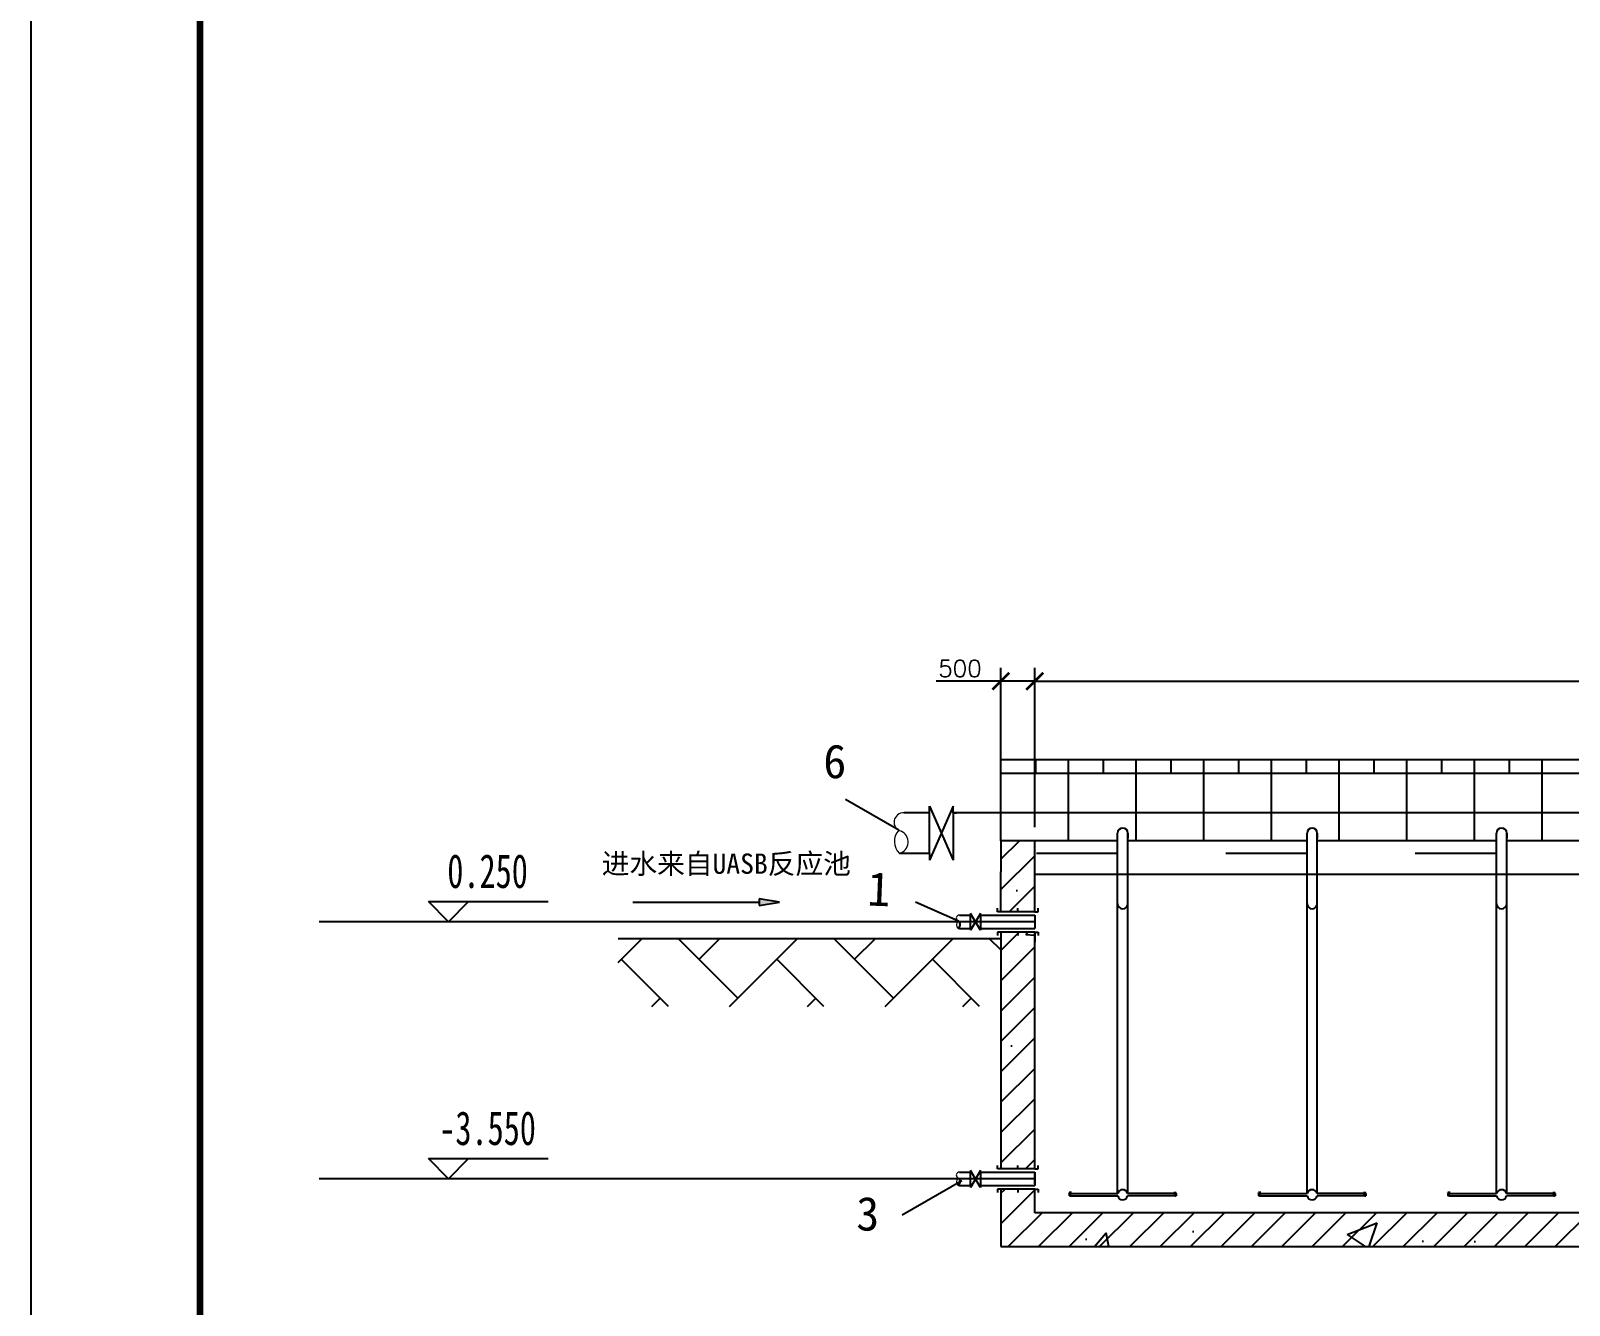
# Model space of a CAD drawing. Header units: millimetres. Extents: x -708 to 2021, y 59 to 1476.
# Drawn here: x 476 to 703.4, y 454.6 to 643.1 of the extents above; entities that cross this region are included whole.
import ezdxf

# ---------------------------------------------------------------- set-up
doc = ezdxf.new("R2010")
doc.units = ezdxf.units.MM
doc.linetypes.add('ACAD_ISO03W100', pattern=[30, 12, -18])
doc.layers.add('图层2', color=5, linetype='Continuous', lineweight=25, plot=False)
doc.styles.get("Standard").update_dxf_attribs({"font": 'txt', "bigfont": 'gbcbig.shx'})
doc.dimstyles.new('副本 ISO-25', dxfattribs={"dimtxt": 2.5, "dimasz": 2.5, "dimexe": 2, "dimexo": 2, "dimtad": 1, "dimlfac": 100, "dimtxsty": 'Standard', "dimblk": 'ARCHTICK', "dimcen": 2.5, "dimadec": 0, "dimazin": 0, "dimtfac": 1, "dimtmove": 0, "dimatfit": 3, "dimfxl": 1, "dimarcsym": 0})

# ---------------------------------------------------------------- blocks, each defined once
blk = doc.blocks.new('_ArchTick')
at = {"color": 0, "linetype": 'ByBlock', "const_width": 0.15}
blk.add_lwpolyline([(-0.5, -0.5), (0.5, 0.5)], dxfattribs=at)
blk = doc.blocks.new('*D14')
at = {"layer": '图层2', "color": 0, "lineweight": -2, "transparency": 16777216}
for p, q in [((624.35, 525.31), (624.35, 548.88)), ((874.35, 525.31), (874.35, 548.88)), ((624.35, 546.88), (874.35, 546.88))]:
    blk.add_line(p, q, dxfattribs=at)
at = {"layer": '图层2', "color": 0, "lineweight": -2, "transparency": 16777216, "xscale": 2.5, "yscale": 2.5, "zscale": 2.5, "rotation": 180}
blk.add_blockref('_ArchTick', (624.35, 546.88), dxfattribs=at)
at = {"layer": '图层2', "color": 0, "lineweight": -2, "transparency": 16777216, "xscale": 2.5, "yscale": 2.5, "zscale": 2.5}
blk.add_blockref('_ArchTick', (874.35, 546.88), dxfattribs=at)
at = {"layer": '图层2', "color": 0, "transparency": 16777216, "insert": (749.35, 548.76), "char_height": 2.5, "attachment_point": 5}
blk.add_mtext('25000', dxfattribs=at)
blk = doc.blocks.new('*D16')
at = {"layer": '图层2', "color": 0, "lineweight": -2, "transparency": 16777216}
for p, q in [((619.35, 525.31), (619.35, 548.88)), ((624.35, 525.31), (624.35, 548.88)), ((619.35, 546.88), (609.77, 546.88)), ((624.35, 546.88), (619.35, 546.88))]:
    blk.add_line(p, q, dxfattribs=at)
at = {"layer": '图层2', "color": 0, "lineweight": -2, "transparency": 16777216, "xscale": 2.5, "yscale": 2.5, "zscale": 2.5, "rotation": 180}
blk.add_blockref('_ArchTick', (619.35, 546.88), dxfattribs=at)
at = {"layer": '图层2', "color": 0, "lineweight": -2, "transparency": 16777216, "xscale": 2.5, "yscale": 2.5, "zscale": 2.5}
blk.add_blockref('_ArchTick', (624.35, 546.88), dxfattribs=at)
at = {"layer": '图层2', "color": 0, "transparency": 16777216, "insert": (613.31, 548.76), "char_height": 2.5, "attachment_point": 5}
blk.add_mtext('500', dxfattribs=at)

msp = doc.modelspace()

# ---------------------------------------------------------------- hatches: boundary and pattern name
h = msp.add_hatch()
h.set_pattern_fill('ANSI31', color=256, style=0)
h.paths.add_polyline_path([(571.27508, 726.22002), (566.27508, 726.22002), (566.27508, 673.87002), (571.27508, 673.87002)])
h.paths.add_polyline_path([(696.27508, 717.85431), (696.27508, 719.35431), (696.27508, 726.22002), (691.27508, 726.22002), (691.27508, 719.35431), (691.27508, 717.85431), (691.27508, 673.87002), (696.27508, 673.87002)])
h.paths.add_polyline_path([(683.82085, 671.22002), (641.68009, 671.22002), (643.45568, 666.22002), (686.39404, 666.22002)])
h.paths.add_polyline_path([(696.27508, 673.87002), (691.27508, 673.87002), (691.27508, 671.22002), (683.82085, 671.22002), (686.39404, 666.22002), (696.27508, 666.22002)])
h.paths.add_polyline_path([(641.68009, 671.22002), (631.27508, 671.22002), (631.27508, 666.22002), (643.45568, 666.22002)])
h.paths.add_polyline_path([(631.27508, 671.22002), (582.12404, 671.22002), (584.69723, 666.22002), (631.27508, 666.22002)])
h.paths.add_polyline_path([(582.12404, 671.22002), (571.27508, 671.22002), (571.27508, 673.87002), (566.27508, 673.87002), (566.27508, 666.22002), (584.69723, 666.22002)])
h.paths.add_polyline_path([(769.27516, 671.22002), (709.27516, 671.22002), (709.27516, 673.87002), (704.27516, 673.87002), (704.27516, 666.22002), (769.27516, 666.22002)])
h.paths.add_polyline_path([(709.27516, 717.85431), (709.27516, 719.35431), (709.27516, 726.22002), (704.27516, 726.22002), (704.27516, 719.35431), (704.27516, 717.85431), (704.27516, 673.87002), (709.27516, 673.87002)])
h.paths.add_polyline_path([(834.27516, 726.22002), (829.27516, 726.22002), (829.27516, 673.87002), (834.27516, 673.87002)])
h.paths.add_polyline_path([(769.27516, 671.22002), (769.27516, 666.22002), (834.27516, 666.22002), (834.27516, 673.87002), (829.27516, 673.87002), (829.27516, 671.22002)])
h.paths.add_polyline_path([(964.27516, 673.87002), (959.27516, 673.87002), (959.27516, 671.22002), (899.27516, 671.22002), (899.27516, 666.22002), (964.27516, 666.22002)])
h.paths.add_polyline_path([(899.27516, 671.22002), (839.27516, 671.22002), (839.27516, 673.87002), (834.27516, 673.87002), (834.27516, 666.22002), (899.27516, 666.22002)])
h.paths.add_polyline_path([(839.27516, 726.22002), (834.27516, 726.22002), (834.27516, 673.87002), (839.27516, 673.87002)])
h.paths.add_polyline_path([(964.27516, 717.85431), (964.27516, 719.35431), (964.27516, 726.22002), (959.27516, 726.22002), (959.27516, 719.35431), (959.27516, 717.85431), (959.27516, 673.87002), (964.27516, 673.87002)])
h.paths.add_polyline_path([(977.27524, 717.85431), (977.27524, 719.35431), (977.27524, 726.22002), (972.27524, 726.22002), (972.27524, 719.35431), (972.27524, 717.85431), (972.27524, 673.87002), (977.27524, 673.87002)])
h.paths.add_polyline_path([(1037.27524, 671.22002), (977.27524, 671.22002), (977.27524, 673.87002), (972.27524, 673.87002), (972.27524, 666.22002), (1037.27524, 666.22002)])
h.paths.add_polyline_path([(1102.27524, 671.22002), (1097.27524, 671.22002), (1037.27524, 671.22002), (1037.27524, 666.22002), (1102.27524, 666.22002)])
h.paths.add_polyline_path([(1102.27524, 708.22002), (1097.27524, 708.22002), (1097.27524, 673.87002), (1102.27524, 673.87002)])
h.paths.add_polyline_path([(1102.27524, 726.22002), (1097.27524, 726.22002), (1097.27524, 708.22002), (1102.27524, 708.22002)])
h.paths.add_polyline_path([(879.3503, 523.30714), (874.3503, 523.30714), (874.3503, 500.10714), (879.3503, 500.10714)])
h.paths.add_polyline_path([(879.3503, 497.10714), (874.3503, 497.10714), (874.3503, 475.30714), (879.3503, 475.30714)])
h.paths.add_polyline_path([(879.3503, 468.30714), (874.3503, 468.30714), (624.3503, 468.30714), (624.3503, 471.80714), (619.3503, 471.80714), (619.3503, 463.28757), (629.3503, 463.28757), (629.3503, 463.30714), (879.3503, 463.30714)])
h.paths.add_polyline_path([(624.3503, 509.80714), (619.3503, 509.80714), (619.3503, 474.80714), (624.3503, 474.80714)])
h.paths.add_polyline_path([(624.3503, 521.41107), (619.3503, 521.41107), (619.3503, 518.69142), (619.3503, 512.80714), (624.3503, 512.80714), (624.3503, 518.30714)])
h.paths.add_polyline_path([(624.3503, 523.30714), (619.3503, 523.30714), (619.3503, 521.41107), (624.3503, 521.41107)])
h = msp.add_hatch()
h.set_pattern_fill('AR-CONC', color=256, scale=0.25, style=0)
h.paths.add_polyline_path([(566.27508, 673.87002), (571.27508, 673.87002), (571.27508, 726.22002), (566.27508, 726.22002)])
h.paths.add_polyline_path([(566.27508, 666.22002), (677.85292, 666.22002), (680.42611, 671.22002), (571.27508, 671.22002), (571.27508, 673.87002), (566.27508, 673.87002)])
h.paths.add_polyline_path([(680.42611, 671.22002), (631.27508, 671.22002), (631.27508, 666.22002), (677.85292, 666.22002)], flags=16)
h.paths.add_polyline_path([(631.27508, 671.22002), (631.27508, 666.22002), (643.45568, 666.22002), (641.68009, 671.22002)], flags=0)
h.paths.add_polyline_path([(641.68009, 671.22002), (578.7293, 671.22002), (576.15611, 666.22002), (643.45568, 666.22002)], flags=16)
h.paths.add_polyline_path([(578.7293, 671.22002), (576.15611, 666.22002), (696.27508, 666.22002), (696.27508, 673.87002), (691.27508, 673.87002), (691.27508, 671.22002)])
h.paths.add_polyline_path([(691.27508, 673.87002), (696.27508, 673.87002), (696.27508, 717.85431), (696.27508, 719.35431), (696.27508, 726.22002), (691.27508, 726.22002), (691.27508, 719.35431), (691.27508, 717.85431)])
h.paths.add_polyline_path([(704.27516, 673.87002), (709.27516, 673.87002), (709.27516, 717.85431), (709.27516, 719.35431), (709.27516, 726.22002), (704.27516, 726.22002), (704.27516, 719.35431), (704.27516, 717.85431)])
h.paths.add_polyline_path([(709.27516, 671.22002), (709.27516, 673.87002), (704.27516, 673.87002), (704.27516, 666.22002), (769.27516, 666.22002), (769.27516, 671.22002)])
h.paths.add_polyline_path([(769.27516, 671.22002), (769.27516, 666.22002), (834.27516, 666.22002), (834.27516, 673.87002), (829.27516, 673.87002), (829.27516, 671.22002)])
h.paths.add_polyline_path([(829.27516, 673.87002), (834.27516, 673.87002), (834.27516, 726.22002), (829.27516, 726.22002)])
h.paths.add_polyline_path([(834.27516, 673.87002), (839.27516, 673.87002), (839.27516, 726.22002), (834.27516, 726.22002)])
h.paths.add_polyline_path([(839.27516, 671.22002), (839.27516, 673.87002), (834.27516, 673.87002), (834.27516, 666.22002), (899.27516, 666.22002), (899.27516, 671.22002)])
h.paths.add_polyline_path([(964.27516, 666.22002), (964.27516, 673.87002), (959.27516, 673.87002), (959.27516, 671.22002), (899.27516, 671.22002), (899.27516, 666.22002)])
h.paths.add_polyline_path([(959.27516, 673.87002), (964.27516, 673.87002), (964.27516, 717.85431), (964.27516, 719.35431), (964.27516, 726.22002), (959.27516, 726.22002), (959.27516, 719.35431), (959.27516, 717.85431)])
h.paths.add_polyline_path([(972.27524, 673.87002), (977.27524, 673.87002), (977.27524, 717.85431), (977.27524, 719.35431), (977.27524, 726.22002), (972.27524, 726.22002), (972.27524, 719.35431), (972.27524, 717.85431)])
h.paths.add_polyline_path([(1037.27524, 666.22002), (1037.27524, 671.22002), (977.27524, 671.22002), (977.27524, 673.87002), (972.27524, 673.87002), (972.27524, 666.22002)])
h.paths.add_polyline_path([(1102.27524, 666.22002), (1102.27524, 671.22002), (1097.27524, 671.22002), (1037.27524, 671.22002), (1037.27524, 666.22002)])
h.paths.add_polyline_path([(1102.27524, 708.22002), (1097.27524, 708.22002), (1097.27524, 673.87002), (1102.27524, 673.87002)])
h.paths.add_polyline_path([(1097.27524, 708.22002), (1102.27524, 708.22002), (1102.27524, 726.22002), (1097.27524, 726.22002)])
h.paths.add_polyline_path([(624.3503, 509.80714), (619.3503, 509.80714), (619.3503, 474.80714), (624.3503, 474.80714)])
h.paths.add_polyline_path([(619.3503, 512.80714), (624.3503, 512.80714), (624.3503, 518.30714), (624.3503, 521.41107), (619.3503, 521.41107), (619.3503, 518.69142)])
h.paths.add_polyline_path([(624.3503, 521.41107), (624.3503, 523.30714), (619.3503, 523.30714), (619.3503, 521.41107)])
h.paths.add_polyline_path([(624.3503, 468.30714), (624.3503, 471.80714), (619.3503, 471.80714), (619.3503, 463.28757), (879.3503, 463.28757), (879.3503, 468.30714), (874.3503, 468.30714)])
h.paths.add_polyline_path([(879.3503, 497.10714), (874.3503, 497.10714), (874.3503, 475.30714), (879.3503, 475.30714)])
h.paths.add_polyline_path([(879.3503, 523.30714), (874.3503, 523.30714), (874.3503, 500.10714), (879.3503, 500.10714)])
at = {"lineweight": -2}
msp.add_hatch(color=256, dxfattribs=at).paths.add_polyline_path([(583.62914, 513.71539), (586.62914, 514.21539), (583.62914, 514.71539)])
h = msp.add_hatch()
h.set_pattern_fill('AR-HBONE', color=256, scale=0.08, style=0)
h.paths.add_polyline_path([(619.3503, 508.80714), (562.78839, 508.80714), (562.78839, 498.80714), (619.3503, 498.80714)])
h.paths.add_polyline_path([(971.61031, 508.30714), (879.3503, 508.30714), (879.3503, 499.60714), (882.5403, 499.60714), (882.5403, 499.85714), (883.1703, 498.80714), (883.4103, 498.80714), (884.0403, 499.85714), (884.0403, 499.60714), (885.5403, 499.60714, -0.731989717), (885.87468, 498.80714), (955.64922, 498.80714), (952.87826, 501.60714), (958.81603, 501.60714), (956.04507, 498.80714), (971.61031, 498.80714)])
h.paths.add_polyline_path([(952.89773, 509.86595), (970.33773, 509.86595), (970.33773, 502.28023), (952.89773, 502.28023)], flags=9)
h.paths.add_polyline_path([(890.15772, 511.09654), (895.48629, 511.09654), (895.48629, 503.59654), (890.15772, 503.59654)], flags=9)
at = {"layer": '图层2'}
h = msp.add_hatch(dxfattribs=at)
h.set_pattern_fill('AR-CONC', color=256, style=0)
h.set_pattern_definition([(130, (1507.25, -161.83), (-182.185, -15.94), [19.05, -209.55]), (185, (1507.25, -161.83), (35.243, 191.057), [15.24, -167.64]), (79.549, (1492.07, -163.16), (-146.943, 175.117), [16.19, -178.09]), (133.816, (1507.25, -111.03), (-271.08, -42.042), [28.575, -314.325]), (83.364, (1484.66, -114.54), (-237.404, 247.426), [24.285, -267.135]), (188.816, (1507.25, -111.03), (-237.405, 247.425), [22.86, -251.46]), (159, (1481.85, -123.73), (-151.615, -102.266), [19.05, -209.55]), (214, (1481.85, -123.73), (-61.802, 184.188), [15.24, -167.64]), (108.549, (1469.22, -132.26), (-213.416, 81.923), [16.19, -178.09]), (142.5, (1507.25, -161.834), (-3.0886, 84.555), [0, -165.608, 0, -170.18, 0, -168.275]), (172.5, (1507.25, -161.83), (-66.82, 100.1806), [0, -97.028, 0, -161.798, 0, -64.135]), (212.5, (1563.89, -161.834), (-135.5906, -5.7287), [0, -63.5, 0, -198.12, 0, -262.89]), (222.5, (1589.29, -161.83), (-148.129, 25.426), [0, -82.55, 0, -131.572, 0, -186.69])])
h.paths.add_polyline_path([(619.3503, 468.30714), (619.3503, 512.69142), (624.3503, 512.69142), (624.3503, 508.30714), (624.3503, 468.30714), (874.3503, 468.30714), (874.3503, 523.30714), (879.3503, 523.30714), (879.3503, 463.30714), (629.3503, 463.30714), (629.3503, 463.28757), (624.3503, 463.28757), (619.3503, 463.28757)])
h.paths.add_polyline_path([(624.3503, 512.69142), (619.3503, 512.69142), (619.3503, 518.69142), (624.3503, 518.69142)])
h.paths.add_polyline_path([(619.3503, 518.69142), (619.3503, 523.30714), (624.3503, 523.30714), (624.3503, 518.69142)])
h.paths.add_polyline_path([(807.38786, 249.75615), (807.38786, 296.39043), (812.38786, 296.39043), (812.38786, 244.75615), (682.38786, 244.75615), (682.38786, 304.75615), (687.38786, 304.75615), (687.38786, 249.75615)])
h.paths.add_polyline_path([(807.38786, 304.75615), (812.38786, 304.75615), (812.38786, 297.89043), (807.38786, 297.89043)], flags=17)

# ---------------------------------------------------------------- linework, layer by layer
at = {"lineweight": 25}
for p, q in [((475.97465, 852.92281), (475.97465, 258.92281)), ((534.75304, 514.30714), (544.4371, 514.30714)), ((537.72193, 511.30714), (534.75304, 514.30714)), ((537.72193, 511.30714), (540.69081, 514.30714)), ((544.4371, 514.30714), (549.4371, 514.30714)), ((549.4371, 514.30714), (552.4371, 514.30714)), ((534.75304, 476.30714), (544.4371, 476.30714)), ((537.72193, 473.30714), (534.75304, 476.30714)), ((537.72193, 473.30714), (540.69081, 476.30714)), ((544.4371, 476.30714), (549.4371, 476.30714)), ((549.4371, 476.30714), (552.4371, 476.30714))]:
    msp.add_line(p, q, dxfattribs=at)
at = {"lineweight": 100}
msp.add_line((500.97465, 842.92281), (500.97465, 268.92281), dxfattribs=at)
at = {"lineweight": -2}
for p, q in [((619.3503, 523.30714), (619.3503, 535.30714)), ((624.486, 535.30714), (624.486, 533.30714)), ((629.3503, 523.30714), (629.3503, 535.30714)), ((634.486, 535.30714), (634.486, 533.30714)), ((639.3503, 523.30714), (639.3503, 535.30714)), ((644.486, 535.30714), (644.486, 533.30714)), ((649.3503, 523.30714), (649.3503, 535.30714)), ((654.486, 535.30714), (654.486, 533.30714)), ((659.3503, 523.30714), (659.3503, 535.30714)), ((664.486, 535.30714), (664.486, 533.30714)), ((669.3503, 523.30714), (669.3503, 535.30714)), ((674.486, 535.30714), (674.486, 533.30714)), ((679.3503, 523.30714), (679.3503, 535.30714)), ((684.486, 535.30714), (684.486, 533.30714)), ((689.3503, 523.30714), (689.3503, 535.30714)), ((694.486, 535.30714), (694.486, 533.30714)), ((699.3503, 523.30714), (699.3503, 535.30714)), ((564.9766, 514.21539), (583.62914, 514.21539)), ((583.62914, 514.71539), (583.62914, 513.71539)), ((586.62914, 514.21539), (583.62914, 514.71539)), ((583.62914, 513.71539), (586.62914, 514.21539))]:
    msp.add_line(p, q, dxfattribs=at)
for p, q in [((619.3503, 535.30714), (709.3503, 535.30714)), ((619.3503, 533.30714), (709.3503, 533.30714)), ((604.25487, 524.86587), (596.37627, 529.39986)), ((624.3503, 523.30714), (619.3503, 523.30714)), ((619.3503, 523.30714), (619.3503, 518.69142)), ((636.6003, 523.30714), (624.3503, 523.30714)), ((624.3503, 518.30714), (624.3503, 523.30714)), ((664.6003, 523.30714), (638.12159, 523.30714)), ((692.6003, 523.30714), (666.12159, 523.30714)), ((720.6003, 523.30714), (694.12159, 523.30714)), ((619.3503, 512.80714), (619.3503, 518.69142)), ((874.3503, 518.30714), (624.3503, 518.30714)), ((624.3503, 512.80714), (624.3503, 518.30714)), ((613.11271, 511.41096), (606.71204, 514.19736)), ((613.2553, 512.30714), (614.8503, 512.30714)), ((614.8503, 512.55714), (614.8503, 512.30714)), ((616.3503, 512.55714), (614.8503, 510.05714)), ((616.3503, 510.05714), (614.8503, 512.55714)), ((614.8503, 510.30714), (614.8503, 512.30714)), ((616.3503, 512.30714), (616.3503, 512.55714)), ((616.3503, 512.30714), (616.3503, 510.30714)), ((616.3503, 512.30714), (619.3503, 512.30714)), ((619.3503, 512.30714), (624.3503, 512.30714)), ((621.8503, 512.80714), (621.8503, 513.30714)), ((624.3503, 512.30714), (624.3503, 510.30714)), ((624.3503, 511.30714), (518.595, 511.30714)), ((613.2553, 510.30714), (614.8503, 510.30714)), ((614.8503, 510.30714), (614.8503, 510.05714)), ((616.3503, 510.30714), (616.3503, 510.05714)), ((616.3503, 510.30714), (619.3503, 510.30714)), ((619.3503, 510.30714), (624.3503, 510.30714)), ((619.3503, 509.80714), (619.3503, 474.80714)), ((621.8503, 509.80714), (621.8503, 509.30714)), ((624.3503, 509.80714), (624.3503, 508.30714)), ((624.3503, 474.80714), (624.3503, 509.80714)), ((619.3503, 508.80714), (562.78839, 508.80714)), ((621.8503, 474.80714), (621.8503, 475.30714)), ((624.3503, 473.30714), (518.595, 473.30714)), ((613.56426, 472.99632), (604.76416, 467.96777)), ((613.2553, 474.30714), (614.8503, 474.30714)), ((614.8503, 474.55714), (614.8503, 474.30714)), ((616.3503, 474.55714), (614.8503, 472.05714)), ((616.3503, 472.05714), (614.8503, 474.55714)), ((614.8503, 472.30714), (614.8503, 474.30714)), ((616.3503, 474.30714), (616.3503, 474.55714)), ((616.3503, 474.30714), (616.3503, 472.30714)), ((616.3503, 474.30714), (619.3503, 474.30714)), ((616.3503, 474.05714), (616.3503, 474.24464)), ((616.3503, 474.05714), (616.3503, 472.55714)), ((619.3503, 474.30714), (624.3503, 474.30714)), ((624.3503, 474.30714), (624.3503, 472.30714)), ((624.3503, 472.55714), (624.3503, 474.05714)), ((613.2553, 472.30714), (614.8503, 472.30714)), ((614.8503, 472.30714), (614.8503, 472.05714)), ((616.3503, 472.55714), (616.3503, 472.36964)), ((616.3503, 472.30714), (616.3503, 472.05714)), ((616.3503, 472.30714), (619.3503, 472.30714)), ((619.3503, 472.30714), (624.3503, 472.30714)), ((619.3503, 471.80714), (619.3503, 463.28757)), ((621.8503, 471.80714), (621.8503, 471.30714)), ((624.3503, 468.30714), (624.3503, 471.80714)), ((874.3503, 468.30714), (624.3503, 468.30714)), ((619.3503, 463.28757), (879.3503, 463.28757))]:
    msp.add_line(p, q)
at = {"lineweight": 0}
for p, q in [((619.3503, 523.30714), (624.3503, 523.30714)), ((619.3503, 518.69142), (619.3503, 523.30714)), ((624.3503, 523.30714), (624.3503, 518.69142)), ((624.3503, 518.69142), (624.3503, 523.30714)), ((619.3503, 474.80714), (619.3503, 509.80714)), ((624.3503, 509.80714), (624.3503, 474.80714)), ((624.3503, 474.80714), (624.3503, 509.80714)), ((624.3503, 474.05714), (624.3503, 472.55714)), ((624.3503, 472.55714), (624.3503, 474.05714)), ((619.3503, 468.30714), (619.3503, 471.80714)), ((624.3503, 468.30714), (624.3503, 471.80714)), ((624.3503, 471.80714), (624.3503, 468.30714)), ((619.3503, 463.28757), (619.3503, 468.30714)), ((874.3503, 468.30714), (624.3503, 468.30714)), ((624.3503, 463.28757), (619.3503, 463.28757)), ((634.3503, 463.28757), (624.3503, 463.28757)), ((629.3503, 463.30714), (879.3503, 463.30714))]:
    msp.add_line(p, q, dxfattribs=at)
at = {"color": 5, "lineweight": 0}
for centre, radius, start, end in [((604.93456, 526.0506), 1.36586, 84.9089109, 257.009705), ((606.08601, 523.19459), 2.47916, 137.6134, 226.0054018), ((603.85895, 523.1161), 1.77826, 286.4999627, 64.3921867)]:
    msp.add_arc(centre, radius, start, end, dxfattribs=at)
at = {"lineweight": 0}
for centre, radius, start, end in [((613.21495, 511.85413), 0.45481, 84.9089109, 257.009705), ((613.59836, 510.90313), 0.82552, 137.6134, 226.2166224), ((613.21495, 473.85413), 0.45481, 84.9089109, 257.009705), ((613.59836, 472.90313), 0.82552, 137.6134, 226.2166224)]:
    msp.add_arc(centre, radius, start, end, dxfattribs=at)
at = {"layer": '图层2'}
for p, q in [((608.78147, 527.91107), (608.78147, 528.41107)), ((612.28147, 528.41107), (608.78147, 520.41107)), ((608.78147, 528.41107), (612.28147, 520.41107)), ((608.78147, 527.41107), (608.78147, 527.91107)), ((612.28147, 527.41107), (612.28147, 528.41107)), ((608.78147, 527.41107), (605.05576, 527.41107)), ((608.78147, 521.41107), (608.78147, 527.41107)), ((612.28147, 527.41107), (612.78147, 527.41107)), ((612.28147, 527.41107), (612.28147, 521.41107)), ((862.12159, 527.41107), (612.28147, 527.41107)), ((636.6003, 518.30714), (636.6003, 524.41107)), ((638.12159, 518.30714), (638.12159, 524.41107)), ((638.12159, 524.41107), (638.12159, 523.66107)), ((664.6003, 518.30714), (664.6003, 524.41107)), ((666.12159, 518.30714), (666.12159, 524.41107)), ((666.12159, 524.41107), (666.12159, 523.66107)), ((692.6003, 518.30714), (692.6003, 524.41107)), ((694.12159, 518.30714), (694.12159, 524.41107)), ((694.12159, 524.41107), (694.12159, 523.66107)), ((608.78147, 521.41107), (604.364, 521.41107)), ((608.78147, 521.41107), (608.78147, 520.41107)), ((612.28147, 521.41107), (612.28147, 520.41107)), ((636.6003, 471.13214), (636.6003, 518.30714)), ((638.12159, 471.13214), (638.12159, 518.30714)), ((664.6003, 471.13214), (664.6003, 518.30714)), ((666.12159, 471.13214), (666.12159, 518.30714)), ((692.6003, 471.13214), (692.6003, 518.30714)), ((694.12159, 471.13214), (694.12159, 518.30714)), ((638.12159, 513.25026), (638.12159, 514.75026)), ((666.12159, 513.25026), (666.12159, 514.75026)), ((694.12159, 513.25026), (694.12159, 514.75026)), ((618.8503, 512.80714), (618.8503, 513.30714)), ((619.3503, 512.80714), (618.8503, 512.80714)), ((624.3503, 512.80714), (619.3503, 512.80714)), ((624.3503, 512.80714), (624.8503, 512.80714)), ((624.8503, 512.80714), (624.8503, 513.30714)), ((619.3503, 509.80714), (618.8503, 509.80714)), ((618.8503, 509.80714), (618.8503, 509.30714)), ((624.3503, 509.80714), (619.3503, 509.80714)), ((624.3503, 509.80714), (624.8503, 509.80714)), ((624.8503, 509.80714), (624.8503, 509.30714)), ((618.8503, 474.80714), (618.8503, 475.30714)), ((624.8503, 474.80714), (624.8503, 475.30714)), ((619.3503, 474.80714), (618.8503, 474.80714)), ((624.3503, 474.80714), (619.3503, 474.80714)), ((624.3503, 474.80714), (624.8503, 474.80714)), ((619.3503, 471.80714), (618.8503, 471.80714)), ((618.8503, 471.80714), (618.8503, 471.30714)), ((624.3503, 471.80714), (619.3503, 471.80714)), ((624.3503, 471.80714), (624.8503, 471.80714)), ((624.8503, 471.80714), (624.8503, 471.30714)), ((629.7753, 471.30714), (629.4253, 471.30714)), ((629.6003, 470.95714), (629.4253, 471.30714)), ((629.5128, 471.13214), (629.4253, 471.13214)), ((629.4253, 471.13214), (629.4253, 470.78214)), ((629.6003, 470.78214), (629.4253, 470.78214)), ((629.6003, 470.95714), (629.7753, 471.30714)), ((629.6003, 470.78214), (636.62101, 470.78214)), ((629.6878, 471.13214), (636.62101, 471.13214)), ((645.0128, 471.13214), (638.0796, 471.13214)), ((645.1003, 470.78214), (638.0796, 470.78214)), ((644.9253, 471.30714), (645.2753, 471.30714)), ((645.1003, 470.95714), (644.9253, 471.30714)), ((645.1003, 470.95714), (645.2753, 471.30714)), ((645.1003, 470.78214), (645.2753, 470.78214)), ((645.1878, 471.13214), (645.2753, 471.13214)), ((645.2753, 471.13214), (645.2753, 470.78214)), ((657.7753, 471.30714), (657.4253, 471.30714)), ((657.6003, 470.95714), (657.4253, 471.30714)), ((657.5128, 471.13214), (657.4253, 471.13214)), ((657.4253, 471.13214), (657.4253, 470.78214)), ((657.6003, 470.78214), (657.4253, 470.78214)), ((657.6003, 470.95714), (657.7753, 471.30714)), ((657.6003, 470.78214), (664.62101, 470.78214)), ((657.6878, 471.13214), (664.62101, 471.13214)), ((673.0128, 471.13214), (666.0796, 471.13214)), ((673.1003, 470.78214), (666.0796, 470.78214)), ((672.9253, 471.30714), (673.2753, 471.30714)), ((673.1003, 470.95714), (672.9253, 471.30714)), ((673.1003, 470.95714), (673.2753, 471.30714)), ((673.1003, 470.78214), (673.2753, 470.78214)), ((673.1878, 471.13214), (673.2753, 471.13214)), ((673.2753, 471.13214), (673.2753, 470.78214)), ((685.7753, 471.30714), (685.4253, 471.30714)), ((685.6003, 470.95714), (685.4253, 471.30714)), ((685.5128, 471.13214), (685.4253, 471.13214)), ((685.4253, 471.13214), (685.4253, 470.78214)), ((685.6003, 470.78214), (685.4253, 470.78214)), ((685.6003, 470.95714), (685.7753, 471.30714)), ((685.6003, 470.78214), (692.62101, 470.78214)), ((685.6878, 471.13214), (692.62101, 471.13214)), ((701.0128, 471.13214), (694.0796, 471.13214)), ((701.1003, 470.78214), (694.0796, 470.78214)), ((700.9253, 471.30714), (701.2753, 471.30714)), ((701.1003, 470.95714), (700.9253, 471.30714)), ((701.1003, 470.95714), (701.2753, 471.30714)), ((701.1003, 470.78214), (701.2753, 470.78214)), ((701.1878, 471.13214), (701.2753, 471.13214)), ((701.2753, 471.13214), (701.2753, 470.78214))]:
    msp.add_line(p, q, dxfattribs=at)
at = {"layer": '图层2', "linetype": 'ACAD_ISO03W100'}
for p, q in [((636.6003, 521.41107), (612.28147, 521.41107)), ((664.6003, 521.41107), (638.12159, 521.41107)), ((692.6003, 521.41107), (666.12159, 521.41107)), ((720.6003, 521.41107), (694.12159, 521.41107))]:
    msp.add_line(p, q, dxfattribs=at)
at = {"layer": '图层2', "color": 0}
for p, q in [((613.2553, 510.30714), (613.02716, 510.30714)), ((613.2553, 472.30714), (613.02716, 472.30714))]:
    msp.add_line(p, q, dxfattribs=at)
at = {"layer": '图层2'}
for centre, radius, start, end in [((637.36095, 524.41107), 0.76065, 0, 180), ((665.36095, 524.41107), 0.76065, 0, 180), ((693.36095, 524.41107), 0.76065, 0, 180), ((637.36095, 514.00026), 0.76065, 180, 0), ((665.36095, 514.00026), 0.76065, 180, 0), ((693.36095, 514.00026), 0.76065, 180, 0), ((637.3503, 470.95714), 0.75, 13.4933988, 166.5066012), ((637.3503, 470.95714), 0.75, 193.4933988, 346.5066012), ((665.3503, 470.95714), 0.75, 13.4933988, 166.5066012), ((665.3503, 470.95714), 0.75, 193.4933988, 346.5066012), ((693.3503, 470.95714), 0.75, 13.4933988, 166.5066012), ((693.3503, 470.95714), 0.75, 193.4933988, 346.5066012)]:
    msp.add_arc(centre, radius, start, end, dxfattribs=at)
at = {"layer": '图层2', "color": 0}
for centre in [(612.63558, 510.89272), (612.63558, 472.89272)]:
    msp.add_arc(centre, 0.70444, 303.7704323, 47.3653442, dxfattribs=at)

# ---------------------------------------------------------------- texts
at = {"lineweight": 0, "char_height": 5, "width": 30, "attachment_point": 5}
for s, insert in [('{\\fFangSong|b0|i0|c134|p49;6}', (594.80858, 534.99771)), ('{\\fFangSong|b0|i0|c134|p49;3}', (599.67389, 468.11658))]:
    msp.add_mtext(s, dxfattribs=dict(at, insert=insert))
at = {"lineweight": 25, "char_height": 5, "width": 30, "attachment_point": 2}
for s, insert in [('{\\fFangSong|b0|i0|c134|p49;\\W0.7;0.250}', (543.49251, 521.31595)), ('{\\fFangSong|b0|i0|c134|p49;\\W0.7;-3.550}', (543.49251, 483.31595))]:
    msp.add_mtext(s, dxfattribs=dict(at, insert=insert))
at = {"lineweight": -2, "insert": (560.36911, 521.41107), "char_height": 3, "width": 43.9948938, "attachment_point": 1}
msp.add_mtext('{\\fFangSong|b1|i0|c134|p49;进水来自UASB反应池}', dxfattribs=at)
at = {"lineweight": 0, "insert": (601.33733, 516.16245), "char_height": 5, "width": 30, "attachment_point": 5, "rotation": 357.8149254}
msp.add_mtext('{\\fFangSong|b0|i0|c134|p49;1}', dxfattribs=at)

# ---------------------------------------------------------------- dimensions: what is measured, and where the dimension line sits
at = {"layer": '图层2'}
for base, p2, picture, middle in [((619.3503, 546.88167), (619.3503, 523.30714), '*D16', (613.30864, 548.75667)), ((874.3503, 546.88167), (874.3503, 523.30714), '*D14', (749.3503, 548.75667))]:
    dim = msp.add_linear_dim(base=base, p1=(624.3503, 523.30714), p2=p2, dimstyle='副本 ISO-25', dxfattribs=at)
    dim.commit()
    dim.dimension.update_dxf_attribs({"geometry": picture, "text_midpoint": middle})

doc.saveas('drawing.dxf')
